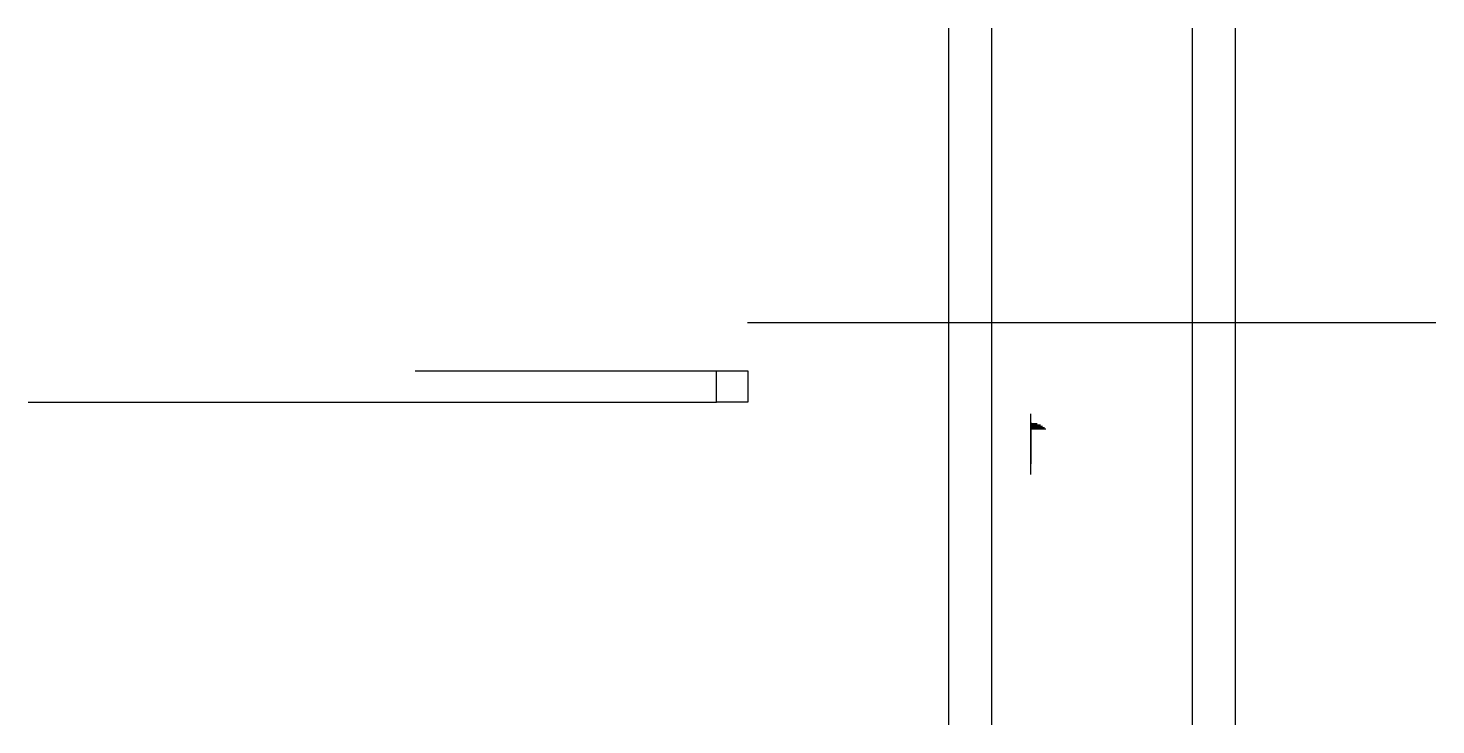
# Model space of a CAD drawing. Header units: metres. Extents: x 5363 to 6218, y 2574 to 2997.
import ezdxf

# ---------------------------------------------------------------- set-up
doc = ezdxf.new("R2010")
doc.units = ezdxf.units.M
for name, color, linetype in [('3', 7, 'Continuous'), ('7', 7, 'Continuous'), ('Painéis', 7, 'Continuous')]:
    doc.layers.add(name, color=color, linetype=linetype)

msp = doc.modelspace()

# ---------------------------------------------------------------- linework, layer by layer
at = {"layer": '3', "color": 7, "lineweight": 25}
for p, q in [((5597.72, 2788.94), (5780.72, 2788.94)), ((5362.72, 2769.94), (5780.72, 2769.94)), ((5971.75, 2725.87), (5971.75, 2762.73)), ((5971.75, 2757.48), (5971.75, 2732.48)), ((5971.75, 2756.87), (5975.6, 2756.87)), ((5971.75, 2756.08), (5977.5, 2756.08)), ((5971.75, 2755.29), (5978.82, 2755.29)), ((5971.75, 2754.49), (5979.86, 2754.49)), ((5971.75, 2753.7), (5980.7, 2753.7))]:
    msp.add_line(p, q, dxfattribs=at)
at = {"layer": '7', "color": 7, "lineweight": 25}
msp.add_lwpolyline([(5780.72, 2788.94), (5799.72, 2788.94), (5799.72, 2769.94), (5780.72, 2769.94), (5780.72, 2788.94)], dxfattribs=at)
at = {"layer": 'Painéis', "color": 7, "lineweight": 25}
for p, q in [((5921.73, 2996.94), (5921.73, 2573.94)), ((5947.73, 2996.94), (5947.73, 2573.94)), ((6069.73, 2996.94), (6069.73, 2573.94)), ((6095.73, 2996.94), (6095.73, 2573.94)), ((6217.63, 2817.94), (5799.63, 2817.94))]:
    msp.add_line(p, q, dxfattribs=at)

doc.saveas('drawing.dxf')
